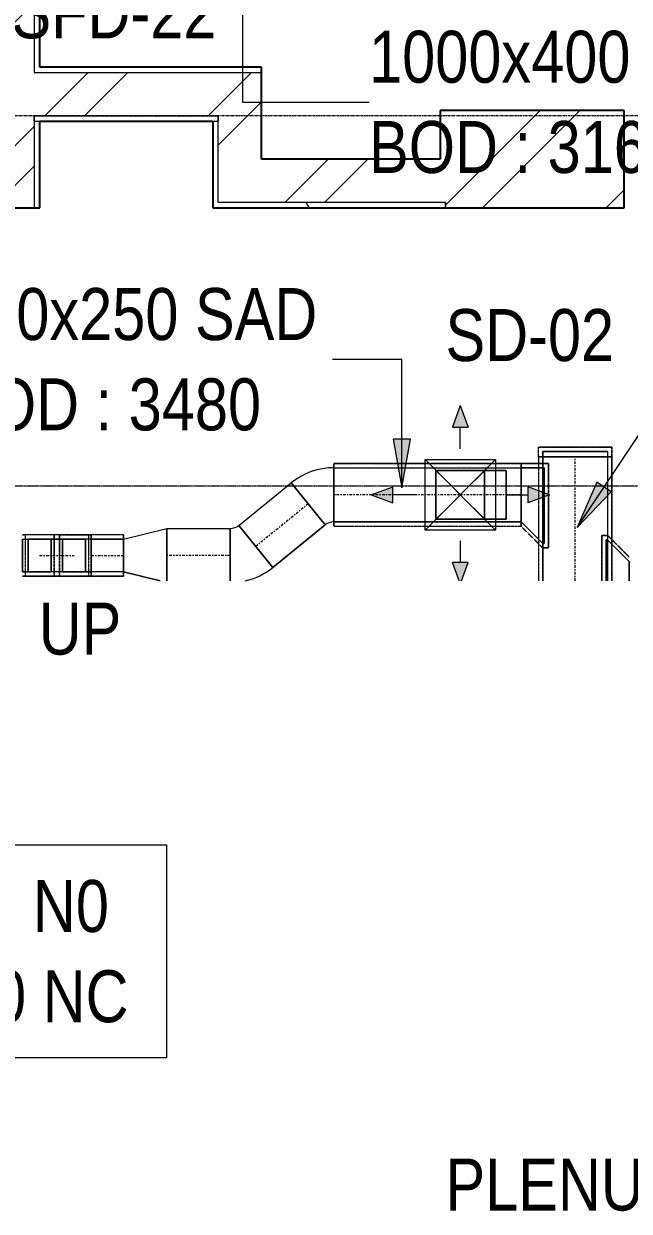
# Model space of a CAD drawing. Header units: inches. Extents: x -83664 to 20107, y -47222 to 19398.
# Drawn here: x -42871 to -40073, y -46322 to -40840 of the extents above; entities that cross this region are included whole.
import ezdxf

# ---------------------------------------------------------------- set-up
doc = ezdxf.new("R2010")
doc.units = ezdxf.units.IN
doc.header["$MEASUREMENT"] = 0
for name, pattern in [('AE7-LP-CENTER', [5.45, 3, -0.6, 1.25, -0.6]), ('Center', [29.999999, 12, -6, 6, -6]), ('Grid Line', [22.225, 12.7, -3.175, 3.175, -3.175]), ('Hidden 0_50', [1.0584, 0.5292, -0.5292]), ('Hidden 1_5', [2.2, 1.5, -0.7])]:
    doc.linetypes.add(name, pattern=pattern)
doc.layers.add('A-ANNO-MATC', color=1, linetype='AE7-LP-CENTER', lineweight=9, true_color=0xff0000)
doc.layers.add('M-HVAC-DUCT', color=7, linetype='Continuous', lineweight=9, true_color=0xffe97f)
for name, color, linetype, lineweight in [('A-DETL-GENF', 7, 'Continuous', 9), ('A-WALL', 7, 'Continuous', 9), ('A-WALL-PATT', 7, 'Continuous', 25), ('G-ANNO-TEXT', 7, 'Continuous', 9), ('M-HVAC-CDFF', 7, 'Continuous', 9), ('M-HVAC-DUCT-ANNO', 7, 'Continuous', 9), ('M-HVAC-DUCT-CNTR', 7, 'Center', 9), ('M-HVAC-DUCT-IDEN', 7, 'Continuous', 18), ('S-GRID', 7, 'Continuous', 9)]:
    doc.layers.add(name, color=color, linetype=linetype, lineweight=lineweight)
doc.styles.add('Arial Narrow_21', font='ARIALN.TTF', dxfattribs={"height": 240})
pattern_1 = [(45, (0, 0), (-377.1708, 377.1708), []), (45, (0, 571.5), (-377.1708, 377.1708), [])]

# ---------------------------------------------------------------- blocks, each defined once
blk = doc.blocks.new('GCE-AT-Supply Air Rectangular Diffuser - 225x225-6788641-FIRST FLOOR AC CONDITIONING LAYOUT - PART A')
at = {"layer": 'A-DETL-GENF', "true_color": 0xff7f00}
for points in [[(36.4, 312.5), (0, 412.5), (-36.4, 312.5)], [(-312.5, -36.4), (-312.5, 36.4), (-412.5, 0)], [(312.5, -36.4), (412.5, 0), (312.5, 36.4)], [(5.5, -397.4), (36.4, -312.5), (-36.4, -312.5), (-5.5, -397.4)]]:
    blk.add_hatch(color=30, dxfattribs=at).paths.add_polyline_path(points)
at = {"layer": 'A-DETL-GENF', "color": 30, "true_color": 0xff7f00}
for p, q in [((0, 412.5), (-36.4, 312.5)), ((0, 412.5), (36.4, 312.5)), ((-36.4, 312.5), (36.4, 312.5)), ((0, 212.5), (0, 312.5)), ((-162.5, -162.5), (162.5, 162.5)), ((-162.5, 162.5), (162.5, -162.5)), ((-162.5, -162.5), (-162.5, 162.5)), ((-162.5, 162.5), (162.5, 162.5)), ((162.5, 162.5), (162.5, -162.5)), ((-412.5, 0), (-312.5, 36.4)), ((-312.5, -36.4), (-312.5, 36.4)), ((212.5, 0), (312.5, 0)), ((312.5, 36.4), (312.5, -36.4)), ((412.5, 0), (312.5, 36.4)), ((-412.5, 0), (-312.5, -36.4)), ((-212.5, 0), (-312.5, 0)), ((412.5, 0), (312.5, -36.4)), ((162.5, -162.5), (-162.5, -162.5)), ((0, -212.5), (0, -312.5)), ((36.4, -312.5), (-36.4, -312.5)), ((-5.5, -397.4), (-36.4, -312.5)), ((5.5, -397.4), (36.4, -312.5))]:
    blk.add_line(p, q, dxfattribs=at)
blk = doc.blocks.new('M_Rec Tap - Beveled - Standard-8294868-FIRST FLOOR AC CONDITIONING LAYOUT - PART A')
at = {"layer": 'M-HVAC-DUCT', "color": 30, "true_color": 0xff7f00}
for p, q in [((135046.9, 62657.7), (135271.9, 62657.7)), ((135046.9, 62432.7), (135046.9, 62657.7)), ((135046.9, 62657.7), (135371.9, 62657.7)), ((135046.9, 62432.7), (135046.9, 62657.7)), ((135271.9, 62657.7), (135371.9, 62657.7)), ((135271.9, 62657.7), (135271.9, 62432.7)), ((135371.9, 62657.7), (135371.9, 62432.7)), ((135371.9, 62432.7), (135371.9, 62657.7)), ((135271.9, 62432.7), (135046.9, 62432.7)), ((135371.9, 62432.7), (135046.9, 62432.7)), ((135271.9, 62432.7), (135371.9, 62432.7))]:
    blk.add_line(p, q, dxfattribs=at)
blk = doc.blocks.new('TEMW-ME-DMP-Volume Control Damper - Standard-7833070-FIRST FLOOR AC CONDITIONING LAYOUT - PART A')
at = {"layer": 'M-HVAC-DUCT', "color": 30, "true_color": 0xff7f00}
for p, q in [((110490.1, 55245.2), (110490.1, 55470.2)), ((110490.1, 55470.2), (110715.1, 55470.2)), ((110715.1, 55470.2), (110490.1, 55470.2)), ((110490.1, 55470.2), (110490.1, 55245.2)), ((110715.1, 55470.2), (110715.1, 55245.2)), ((110715.1, 55245.2), (110715.1, 55470.2)), ((110715.1, 55245.2), (110490.1, 55245.2)), ((110490.1, 55245.2), (110715.1, 55245.2))]:
    blk.add_line(p, q, dxfattribs=at)
blk = doc.blocks.new('M_Rec Tap - Beveled - Standard-8294883-FIRST FLOOR AC CONDITIONING LAYOUT - PART A')
at = {"layer": 'M-HVAC-DUCT', "color": 30, "true_color": 0xff7f00}
for p, q in [((100, 125), (-6.096, 125)), ((-6.096, 125), (100, 125)), ((-6.096, 125), (-6.096, -225)), ((-6.096, -225), (-6.096, 125)), ((100, 125), (100, -125)), ((100, -125), (100, 125)), ((0, -225), (100, -125)), ((0, -225), (100, -125)), ((-6.096, -225), (0, -225)), ((0, -225), (-6.096, -225))]:
    blk.add_line(p, q, dxfattribs=at)
blk = doc.blocks.new('M_Rec Endcap - Standard-7691533-FIRST FLOOR AC CONDITIONING LAYOUT - PART A')
at = {"layer": 'M-HVAC-DUCT', "color": 30, "true_color": 0xff7f00}
for p, q in [((0, 150), (0, -150)), ((0, -150), (0, 150)), ((0, 150), (25, 150)), ((25, 150), (0, 150)), ((25, 150), (25, -150)), ((25, -150), (25, 150)), ((25, -150), (0, -150)), ((25, -150), (0, -150))]:
    blk.add_line(p, q, dxfattribs=at)
blk = doc.blocks.new('M_Rec Elbow - Radius - 0_75W-9407076-FIRST FLOOR AC CONDITIONING LAYOUT - PART A')
at = {"layer": 'M-HVAC-DUCT', "color": 30, "true_color": 0xff7f00}
for p, q in [((-66.4, 125), (-66.4, -125)), ((-66.4, -125), (-66.4, 125)), ((-27.1, 138.9), (130.3, -55.4)), ((130.3, -55.4), (-27.1, 138.9))]:
    blk.add_line(p, q, dxfattribs=at)
for radius in [62.5, 62.5, 312.5, 312.5]:
    blk.add_arc((-66.4, 187.5), radius, 270, 309, dxfattribs=at)
blk = doc.blocks.new('M_Rec Elbow - Radius - 0_75W-V210-FIRST FLOOR AC CONDITIONING LAYOUT - PART A')
at = {"layer": 'M-HVAC-DUCT', "color": 30, "true_color": 0xff7f00}
for p, q in [((-66.4, 125), (-66.4, -117.4)), ((-66.4, -117.4), (-66.4, 125)), ((-27.1, 138.9), (130.3, -55.4)), ((130.3, -55.4), (-27.1, 138.9))]:
    blk.add_line(p, q, dxfattribs=at)
for radius, start in [(62.5, 270), (62.5, 270), (312.5, 282.6292), (312.5, 282.6292)]:
    blk.add_arc((-66.4, 187.5), radius, start, 309, dxfattribs=at)
blk = doc.blocks.new('M_Rec Elbow - Radius - 0_75W-V211-FIRST FLOOR AC CONDITIONING LAYOUT - PART A')
at = {"layer": 'M-HVAC-DUCT', "color": 30, "true_color": 0xff7f00}
for p, q in [((108870.9, 55152.7), (108764.8, 55152.7)), ((108764.8, 55152.7), (108764.8, 55002.7)), ((108897.4, 55152.7), (108764.8, 55152.7)), ((108870.9, 55002.7), (108870.9, 55152.7)), ((108897.4, 55152.7), (108870.9, 55152.7)), ((108897.4, 55002.7), (108897.4, 55152.7)), ((108897.4, 55152.7), (108897.4, 55002.7)), ((108764.8, 55002.7), (108870.9, 55002.7)), ((108897.4, 55002.7), (108764.8, 55002.7)), ((108870.9, 55002.7), (108897.4, 55002.7))]:
    blk.add_line(p, q, dxfattribs=at)
blk = doc.blocks.new('M_Rec Transition - Length - Standard-9407525-FIRST FLOOR AC CONDITIONING LAYOUT - PART A')
at = {"layer": 'M-HVAC-DUCT', "color": 30, "true_color": 0xff7f00}
for p, q in [((0, 75), (200, 125)), ((0, 75), (200, 125)), ((200, -117.4), (200, 125)), ((200, 125), (200, -117.4)), ((0, 75), (0, -75)), ((0, -75), (0, 75)), ((0, -75), (169.8, -117.4)), ((169.8, -117.4), (0, -75))]:
    blk.add_line(p, q, dxfattribs=at)
blk = doc.blocks.new('M_Rec Tap - Beveled - Standard-V212-FIRST FLOOR AC CONDITIONING LAYOUT - PART A')
at = {"layer": 'M-HVAC-DUCT', "color": 30, "true_color": 0xff7f00}
for p, q in [((-6.1, -35.4), (-6.1, -225)), ((-6.1, -225), (-6.1, -35.4)), ((100, -35.4), (100, -125)), ((100, -125), (100, -35.4)), ((0, -225), (100, -125)), ((0, -225), (100, -125)), ((-6.1, -225), (0, -225)), ((0, -225), (-6.1, -225))]:
    blk.add_line(p, q, dxfattribs=at)
blk = doc.blocks.new('TEMW-SMBZ-HO-BM-HVAC-00002_rvt-1-FIRST FLOOR AC CONDITIONING LAYOUT - PART A')
at = {"layer": 'M-HVAC-DUCT', "color": 30, "linetype": 'Hidden 0_50', "true_color": 0xff7f00}
for p, q in [((111303.2, 55578.4), (110963.2, 55578.4)), ((110963.2, 55578.4), (111303.2, 55578.4)), ((110963.2, 55533.4), (110963.2, 55578.4)), ((110963.2, 55533.4), (110963.2, 55578.4)), ((111303.2, 55578.4), (111303.2, 55533.4)), ((111303.2, 55533.4), (111303.2, 55578.4)), ((110018.2, 55502.7), (110018.2, 55212.7)), ((110018.2, 55212.7), (110018.2, 55502.7)), ((110883.2, 55502.7), (110018.2, 55502.7)), ((110018.2, 55502.7), (110883.2, 55502.7)), ((110883.2, 55502.7), (111009.3, 55502.7)), ((110883.2, 55212.7), (110883.2, 55502.7)), ((110883.2, 55502.7), (110883.2, 55212.7)), ((111009.3, 55502.7), (110883.2, 55502.7)), ((110883.2, 55502.7), (110883.2, 55212.7)), ((110883.2, 55212.7), (110883.2, 55502.7)), ((111303.2, 55533.4), (110963.2, 55533.4)), ((110963.2, 55533.4), (111303.2, 55533.4)), ((111303.2, 55533.4), (110963.2, 55533.4)), ((110963.2, 55533.4), (111303.2, 55533.4)), ((110963.2, 55533.4), (110963.2, 54960.2)), ((110963.2, 55533.4), (110963.2, 54960.2)), ((111009.3, 55502.7), (111009.3, 55112.7)), ((111009.3, 55112.7), (111009.3, 55502.7)), ((111303.2, 54960.2), (111303.2, 55533.4)), ((111303.2, 55533.4), (111303.2, 54960.2)), ((110018.2, 55212.7), (110883.2, 55212.7)), ((110018.2, 55212.7), (110883.2, 55212.7)), ((110983.2, 55112.7), (110883.2, 55212.7)), ((110883.2, 55212.7), (110983.2, 55112.7)), ((108725.9, 55172.7), (108579.2, 55172.7)), ((108579.2, 55172.7), (108591.6, 55172.7)), ((108725.9, 55172.7), (108591.6, 55172.7)), ((108591.6, 55172.7), (108591.6, 54982.7)), ((108750.7, 55172.7), (108591.6, 55172.7)), ((108725.9, 55172.7), (108591.6, 55172.7)), ((108591.6, 55172.7), (108591.6, 54982.7)), ((108725.9, 54982.7), (108725.9, 55172.7)), ((108885, 55172.7), (108725.9, 55172.7)), ((108725.9, 55172.7), (108725.9, 54982.7)), ((108750.7, 54982.7), (108750.7, 55172.7)), ((108750.7, 55172.7), (108885, 55172.7)), ((108897.4, 55172.7), (108750.7, 55172.7)), ((108750.7, 55172.7), (108885, 55172.7)), ((108750.7, 55172.7), (108750.7, 54982.7)), ((108885, 55172.7), (108885, 54982.7)), ((108885, 55172.7), (108897.4, 55172.7)), ((108885, 55172.7), (108885, 54982.7)), ((108897.4, 54982.7), (108897.4, 55172.7)), ((108897.4, 55172.7), (108897.4, 54982.7)), ((109046, 55172.7), (108897.4, 55172.7)), ((109046, 55172.7), (108897.4, 55172.7)), ((108897.4, 54982.7), (108897.4, 55172.7)), ((108897.4, 55172.7), (108897.4, 54982.7)), ((109046, 54982.7), (109046, 55172.7)), ((109046, 55172.7), (109046, 54982.7)), ((111257.1, 54960.2), (111257.1, 55169.9)), ((111257.1, 55169.9), (111283.2, 55169.9)), ((111283.2, 55169.9), (111257.1, 55169.9)), ((111257.1, 55169.9), (111257.1, 54960.2)), ((111283.2, 55169.9), (111383.2, 55069.9)), ((111383.2, 55069.9), (111283.2, 55169.9)), ((111009.3, 55112.7), (110983.2, 55112.7)), ((110983.2, 55112.7), (111009.3, 55112.7)), ((108591.6, 54982.7), (108579.2, 54982.7)), ((108579.2, 54982.7), (108725.9, 54982.7)), ((108591.6, 54982.7), (108725.9, 54982.7)), ((108750.7, 54982.7), (108591.6, 54982.7)), ((108591.6, 54982.7), (108725.9, 54982.7)), ((108725.9, 54982.7), (108885, 54982.7)), ((108885, 54982.7), (108750.7, 54982.7)), ((108885, 54982.7), (108750.7, 54982.7)), ((108750.7, 54982.7), (108897.4, 54982.7)), ((108897.4, 54982.7), (108885, 54982.7)), ((108897.4, 54982.7), (109046, 54982.7)), ((109046, 54982.7), (108897.4, 54982.7))]:
    blk.add_line(p, q, dxfattribs=at)
at = {"layer": 'M-HVAC-DUCT', "color": 30, "true_color": 0xff7f00}
for p, q in [((110983.2, 55533.4), (111283.2, 55533.4)), ((111283.2, 55533.4), (110983.2, 55533.4)), ((110983.2, 54960.2), (110983.2, 55533.4)), ((110983.2, 55533.4), (110983.2, 54960.2)), ((111283.2, 55533.4), (111283.2, 54960.2)), ((111283.2, 55533.4), (111283.2, 54960.2)), ((110018.2, 55232.7), (110018.2, 55482.7)), ((110018.2, 55482.7), (110018.2, 55232.7)), ((110018.2, 55482.7), (110883.2, 55482.7)), ((110018.2, 55482.7), (110883.2, 55482.7)), ((110815.1, 55470.2), (110490.1, 55470.2)), ((110490.1, 55245.2), (110490.1, 55470.2)), ((110490.1, 55470.2), (110815.1, 55470.2)), ((110490.1, 55245.2), (110490.1, 55470.2)), ((110815.1, 55245.2), (110815.1, 55470.2)), ((110815.1, 55245.2), (110815.1, 55470.2)), ((110883.2, 55232.7), (110883.2, 55482.7)), ((110883.2, 55482.7), (110883.2, 55232.7)), ((110983.2, 55482.7), (110983.2, 55132.7)), ((110983.2, 55482.7), (110989.3, 55482.7)), ((110989.3, 55482.7), (110983.2, 55482.7)), ((110983.2, 55132.7), (110983.2, 55482.7)), ((110989.3, 55482.7), (110989.3, 55132.7)), ((110989.3, 55132.7), (110989.3, 55482.7)), ((109578.9, 55216.6), (109821.5, 55413)), ((109578.9, 55216.6), (109821.5, 55413)), ((109978.8, 55218.7), (109821.5, 55413)), ((109821.5, 55413), (109978.8, 55218.7)), ((109736.2, 55022.3), (109578.9, 55216.6)), ((109578.9, 55216.6), (109736.2, 55022.3)), ((109978.8, 55218.7), (109736.2, 55022.3)), ((109736.2, 55022.3), (109978.8, 55218.7)), ((110883.2, 55232.7), (110018.2, 55232.7)), ((110018.2, 55232.7), (110883.2, 55232.7)), ((110815.1, 55245.2), (110490.1, 55245.2)), ((110815.1, 55245.2), (110490.1, 55245.2)), ((109246, 54960.2), (109246, 55202.7)), ((109246, 55202.7), (109246, 54960.2)), ((109246, 55202.7), (109539.6, 55202.7)), ((109246, 55202.7), (109539.6, 55202.7)), ((109539.6, 54960.2), (109539.6, 55202.7)), ((109539.6, 55202.7), (109539.6, 54960.2)), ((108605.7, 55152.7), (108605.7, 55002.7)), ((108711.8, 55152.7), (108605.7, 55152.7)), ((108605.7, 55152.7), (108764.8, 55152.7)), ((108711.8, 55002.7), (108711.8, 55152.7)), ((108870.9, 55152.7), (108711.8, 55152.7)), ((108764.8, 55152.7), (108870.9, 55152.7)), ((108764.8, 55002.7), (108764.8, 55152.7)), ((108870.9, 55152.7), (108870.9, 55002.7)), ((108897.4, 55152.7), (108897.4, 55002.7)), ((108897.4, 55002.7), (108897.4, 55152.7)), ((108897.4, 55152.7), (109046, 55152.7)), ((109046, 55152.7), (108897.4, 55152.7)), ((109046, 55152.7), (109046, 55002.7)), ((109046, 55002.7), (109046, 55152.7)), ((110989.3, 55132.7), (110983.2, 55132.7)), ((110983.2, 55132.7), (110989.3, 55132.7)), ((111277.1, 55149.9), (111283.2, 55149.9)), ((111277.1, 54960.2), (111277.1, 55149.9)), ((111277.1, 55149.9), (111277.1, 54960.2)), ((111283.2, 55149.9), (111277.1, 55149.9)), ((111283.2, 54960.2), (111283.2, 55149.9)), ((111283.2, 55149.9), (111283.2, 54960.2)), ((108605.7, 55002.7), (108711.8, 55002.7)), ((108764.8, 55002.7), (108605.7, 55002.7)), ((108870.9, 55002.7), (108711.8, 55002.7)), ((108870.9, 55002.7), (108764.8, 55002.7)), ((109046, 55002.7), (108897.4, 55002.7)), ((109046, 55002.7), (108897.4, 55002.7))]:
    blk.add_line(p, q, dxfattribs=at)
at = {"layer": 'M-HVAC-DUCT-ANNO', "color": 30, "linetype": 'Hidden 1_5', "true_color": 0xff7f00}
for p, q in [((110490.1, 55245.2), (110490.1, 55470.2)), ((110490.1, 55470.2), (110715.1, 55470.2)), ((110490.1, 55470.2), (110715.1, 55245.2)), ((110715.1, 55470.2), (110490.1, 55245.2)), ((110490.1, 55245.2), (110490.1, 55470.2)), ((110490.1, 55470.2), (110715.1, 55470.2)), ((110490.1, 55470.2), (110715.1, 55245.2)), ((110715.1, 55470.2), (110490.1, 55245.2)), ((110715.1, 55470.2), (110715.1, 55245.2)), ((110715.1, 55470.2), (110715.1, 55245.2)), ((110715.1, 55245.2), (110490.1, 55245.2)), ((110715.1, 55245.2), (110490.1, 55245.2))]:
    blk.add_line(p, q, dxfattribs=at)
at = {"layer": 'M-HVAC-DUCT-CNTR', "color": 30, "true_color": 0xff7f00}
for p, q in [((111133.2, 54960.2), (111133.2, 55533.4)), ((110883.2, 55357.7), (110018.2, 55357.7)), ((109900.2, 55315.9), (109657.6, 55119.5)), ((108658.7, 55077.7), (108817.8, 55077.7)), ((108897.4, 55077.7), (109046, 55077.7)), ((109539.6, 55077.7), (109246, 55077.7))]:
    blk.add_line(p, q, dxfattribs=at)
at = {"layer": 'M-HVAC-CDFF', "color": 6, "linetype": 'Hidden 0_50', "lineweight": 9, "true_color": 0xff00ff}
blk.add_blockref('GCE-AT-Supply Air Rectangular Diffuser - 225x225-6788641-FIRST FLOOR AC CONDITIONING LAYOUT - PART A', (110602.6, 55357.7), dxfattribs=at)
at = {"layer": 'M-HVAC-DUCT', "color": 6, "linetype": 'Hidden 0_50', "lineweight": 9, "true_color": 0xff00ff}
for name, p, rotation in [('M_Rec Endcap - Standard-7691533-FIRST FLOOR AC CONDITIONING LAYOUT - PART A', (111133.2, 55533.4), 90), ('M_Rec Elbow - Radius - 0_75W-9407076-FIRST FLOOR AC CONDITIONING LAYOUT - PART A', (109951.8, 55357.7), 180)]:
    blk.add_blockref(name, p, dxfattribs=dict(at, rotation=rotation))
for name, p in [('M_Rec Tap - Beveled - Standard-8294868-FIRST FLOOR AC CONDITIONING LAYOUT - PART A', (-24556.8, -7187.6)), ('TEMW-ME-DMP-Volume Control Damper - Standard-7833070-FIRST FLOOR AC CONDITIONING LAYOUT - PART A', (0, 0)), ('M_Rec Elbow - Radius - 0_75W-V210-FIRST FLOOR AC CONDITIONING LAYOUT - PART A', (109606, 55077.7)), ('M_Rec Transition - Length - Standard-9407525-FIRST FLOOR AC CONDITIONING LAYOUT - PART A', (109046, 55077.7)), ('M_Rec Elbow - Radius - 0_75W-V211-FIRST FLOOR AC CONDITIONING LAYOUT - PART A', (0, 0))]:
    blk.add_blockref(name, p, dxfattribs=at)
at = {"layer": 'M-HVAC-DUCT', "color": 6, "linetype": 'Hidden 0_50', "lineweight": 9, "true_color": 0xff00ff, "extrusion": (0, 0, -1)}
for name, p in [('M_Rec Tap - Beveled - Standard-8294883-FIRST FLOOR AC CONDITIONING LAYOUT - PART A', (-110983.2, 55357.7)), ('M_Rec Elbow - Radius - 0_75W-V211-FIRST FLOOR AC CONDITIONING LAYOUT - PART A', (-217476.6, 0))]:
    blk.add_blockref(name, p, dxfattribs=at)
at = {"layer": 'M-HVAC-DUCT', "color": 6, "linetype": 'Hidden 0_50', "lineweight": 9, "true_color": 0xff00ff, "extrusion": (0, 0, -1), "rotation": 180}
blk.add_blockref('M_Rec Tap - Beveled - Standard-V212-FIRST FLOOR AC CONDITIONING LAYOUT - PART A', (-111283.2, 54924.9), dxfattribs=at)
blk = doc.blocks.new('TEMW-SMBZ-HO-BM-HVAC-00002_rvt-2-FIRST FLOOR AC CONDITIONING LAYOUT - PART A')
at = {"layer": 'M-HVAC-DUCT', "color": 30, "linetype": 'Hidden 0_50', "true_color": 0xff7f00}
for p, q in [((111303.2, 55578.4), (110963.2, 55578.4)), ((110963.2, 55578.4), (111303.2, 55578.4)), ((110963.2, 55533.4), (110963.2, 55578.4)), ((110963.2, 55533.4), (110963.2, 55578.4)), ((111303.2, 55578.4), (111303.2, 55533.4)), ((111303.2, 55533.4), (111303.2, 55578.4)), ((110018.2, 55502.7), (110018.2, 55212.7)), ((110018.2, 55212.7), (110018.2, 55502.7)), ((110883.2, 55502.7), (110018.2, 55502.7)), ((110018.2, 55502.7), (110883.2, 55502.7)), ((110883.2, 55502.7), (111009.3, 55502.7)), ((110883.2, 55212.7), (110883.2, 55502.7)), ((110883.2, 55502.7), (110883.2, 55212.7)), ((111009.3, 55502.7), (110883.2, 55502.7)), ((110883.2, 55502.7), (110883.2, 55212.7)), ((110883.2, 55212.7), (110883.2, 55502.7)), ((111303.2, 55533.4), (110963.2, 55533.4)), ((110963.2, 55533.4), (111303.2, 55533.4)), ((111303.2, 55533.4), (110963.2, 55533.4)), ((110963.2, 55533.4), (111303.2, 55533.4)), ((110963.2, 55533.4), (110963.2, 54960.2)), ((110963.2, 55533.4), (110963.2, 54960.2)), ((111009.3, 55502.7), (111009.3, 55112.7)), ((111009.3, 55112.7), (111009.3, 55502.7)), ((111303.2, 54960.2), (111303.2, 55533.4)), ((111303.2, 55533.4), (111303.2, 54960.2)), ((110018.2, 55212.7), (110883.2, 55212.7)), ((110018.2, 55212.7), (110883.2, 55212.7)), ((110983.2, 55112.7), (110883.2, 55212.7)), ((110883.2, 55212.7), (110983.2, 55112.7)), ((108725.9, 55172.7), (108579.2, 55172.7)), ((108579.2, 55172.7), (108591.6, 55172.7)), ((108725.9, 55172.7), (108591.6, 55172.7)), ((108591.6, 55172.7), (108591.6, 54982.7)), ((108750.7, 55172.7), (108591.6, 55172.7)), ((108725.9, 55172.7), (108591.6, 55172.7)), ((108591.6, 55172.7), (108591.6, 54982.7)), ((108725.9, 54982.7), (108725.9, 55172.7)), ((108885, 55172.7), (108725.9, 55172.7)), ((108725.9, 55172.7), (108725.9, 54982.7)), ((108750.7, 54982.7), (108750.7, 55172.7)), ((108750.7, 55172.7), (108885, 55172.7)), ((108897.4, 55172.7), (108750.7, 55172.7)), ((108750.7, 55172.7), (108885, 55172.7)), ((108750.7, 55172.7), (108750.7, 54982.7)), ((108885, 55172.7), (108885, 54982.7)), ((108885, 55172.7), (108897.4, 55172.7)), ((108885, 55172.7), (108885, 54982.7)), ((108897.4, 54982.7), (108897.4, 55172.7)), ((108897.4, 55172.7), (108897.4, 54982.7)), ((109046, 55172.7), (108897.4, 55172.7)), ((109046, 55172.7), (108897.4, 55172.7)), ((108897.4, 54982.7), (108897.4, 55172.7)), ((108897.4, 55172.7), (108897.4, 54982.7)), ((109046, 54982.7), (109046, 55172.7)), ((109046, 55172.7), (109046, 54982.7)), ((111257.1, 54960.2), (111257.1, 55169.9)), ((111257.1, 55169.9), (111283.2, 55169.9)), ((111283.2, 55169.9), (111257.1, 55169.9)), ((111257.1, 55169.9), (111257.1, 54960.2)), ((111283.2, 55169.9), (111383.2, 55069.9)), ((111383.2, 55069.9), (111283.2, 55169.9)), ((111009.3, 55112.7), (110983.2, 55112.7)), ((110983.2, 55112.7), (111009.3, 55112.7)), ((108591.6, 54982.7), (108579.2, 54982.7)), ((108579.2, 54982.7), (108725.9, 54982.7)), ((108591.6, 54982.7), (108725.9, 54982.7)), ((108750.7, 54982.7), (108591.6, 54982.7)), ((108591.6, 54982.7), (108725.9, 54982.7)), ((108725.9, 54982.7), (108885, 54982.7)), ((108885, 54982.7), (108750.7, 54982.7)), ((108885, 54982.7), (108750.7, 54982.7)), ((108750.7, 54982.7), (108897.4, 54982.7)), ((108897.4, 54982.7), (108885, 54982.7)), ((108897.4, 54982.7), (109046, 54982.7)), ((109046, 54982.7), (108897.4, 54982.7))]:
    blk.add_line(p, q, dxfattribs=at)
at = {"layer": 'M-HVAC-DUCT', "color": 30, "true_color": 0xff7f00}
for p, q in [((110983.2, 55533.4), (111283.2, 55533.4)), ((111283.2, 55533.4), (110983.2, 55533.4)), ((110983.2, 54960.2), (110983.2, 55533.4)), ((110983.2, 55533.4), (110983.2, 54960.2)), ((111283.2, 55533.4), (111283.2, 54960.2)), ((111283.2, 55533.4), (111283.2, 54960.2)), ((110018.2, 55232.7), (110018.2, 55482.7)), ((110018.2, 55482.7), (110018.2, 55232.7)), ((110018.2, 55482.7), (110883.2, 55482.7)), ((110018.2, 55482.7), (110883.2, 55482.7)), ((110815.1, 55470.2), (110490.1, 55470.2)), ((110490.1, 55245.2), (110490.1, 55470.2)), ((110490.1, 55470.2), (110815.1, 55470.2)), ((110490.1, 55245.2), (110490.1, 55470.2)), ((110815.1, 55245.2), (110815.1, 55470.2)), ((110815.1, 55245.2), (110815.1, 55470.2)), ((110883.2, 55232.7), (110883.2, 55482.7)), ((110883.2, 55482.7), (110883.2, 55232.7)), ((110983.2, 55482.7), (110983.2, 55132.7)), ((110983.2, 55482.7), (110989.3, 55482.7)), ((110989.3, 55482.7), (110983.2, 55482.7)), ((110983.2, 55132.7), (110983.2, 55482.7)), ((110989.3, 55482.7), (110989.3, 55132.7)), ((110989.3, 55132.7), (110989.3, 55482.7)), ((109578.9, 55216.6), (109821.5, 55413)), ((109578.9, 55216.6), (109821.5, 55413)), ((109978.8, 55218.7), (109821.5, 55413)), ((109821.5, 55413), (109978.8, 55218.7)), ((109736.2, 55022.3), (109578.9, 55216.6)), ((109578.9, 55216.6), (109736.2, 55022.3)), ((109978.8, 55218.7), (109736.2, 55022.3)), ((109736.2, 55022.3), (109978.8, 55218.7)), ((110883.2, 55232.7), (110018.2, 55232.7)), ((110018.2, 55232.7), (110883.2, 55232.7)), ((110815.1, 55245.2), (110490.1, 55245.2)), ((110815.1, 55245.2), (110490.1, 55245.2)), ((109246, 54960.2), (109246, 55202.7)), ((109246, 55202.7), (109246, 54960.2)), ((109246, 55202.7), (109539.6, 55202.7)), ((109246, 55202.7), (109539.6, 55202.7)), ((109539.6, 54960.2), (109539.6, 55202.7)), ((109539.6, 55202.7), (109539.6, 54960.2)), ((108605.7, 55152.7), (108605.7, 55002.7)), ((108711.8, 55152.7), (108605.7, 55152.7)), ((108605.7, 55152.7), (108764.8, 55152.7)), ((108711.8, 55002.7), (108711.8, 55152.7)), ((108870.9, 55152.7), (108711.8, 55152.7)), ((108764.8, 55152.7), (108870.9, 55152.7)), ((108764.8, 55002.7), (108764.8, 55152.7)), ((108870.9, 55152.7), (108870.9, 55002.7)), ((108897.4, 55152.7), (108897.4, 55002.7)), ((108897.4, 55002.7), (108897.4, 55152.7)), ((108897.4, 55152.7), (109046, 55152.7)), ((109046, 55152.7), (108897.4, 55152.7)), ((109046, 55152.7), (109046, 55002.7)), ((109046, 55002.7), (109046, 55152.7)), ((110989.3, 55132.7), (110983.2, 55132.7)), ((110983.2, 55132.7), (110989.3, 55132.7)), ((111277.1, 55149.9), (111283.2, 55149.9)), ((111277.1, 54960.2), (111277.1, 55149.9)), ((111277.1, 55149.9), (111277.1, 54960.2)), ((111283.2, 55149.9), (111277.1, 55149.9)), ((111283.2, 54960.2), (111283.2, 55149.9)), ((111283.2, 55149.9), (111283.2, 54960.2)), ((108605.7, 55002.7), (108711.8, 55002.7)), ((108764.8, 55002.7), (108605.7, 55002.7)), ((108870.9, 55002.7), (108711.8, 55002.7)), ((108870.9, 55002.7), (108764.8, 55002.7)), ((109046, 55002.7), (108897.4, 55002.7)), ((109046, 55002.7), (108897.4, 55002.7))]:
    blk.add_line(p, q, dxfattribs=at)
at = {"layer": 'M-HVAC-DUCT-ANNO', "color": 30, "linetype": 'Hidden 1_5', "true_color": 0xff7f00}
for p, q in [((110490.1, 55245.2), (110490.1, 55470.2)), ((110490.1, 55470.2), (110715.1, 55470.2)), ((110490.1, 55470.2), (110715.1, 55245.2)), ((110715.1, 55470.2), (110490.1, 55245.2)), ((110490.1, 55245.2), (110490.1, 55470.2)), ((110490.1, 55470.2), (110715.1, 55470.2)), ((110490.1, 55470.2), (110715.1, 55245.2)), ((110715.1, 55470.2), (110490.1, 55245.2)), ((110715.1, 55470.2), (110715.1, 55245.2)), ((110715.1, 55470.2), (110715.1, 55245.2)), ((110715.1, 55245.2), (110490.1, 55245.2)), ((110715.1, 55245.2), (110490.1, 55245.2))]:
    blk.add_line(p, q, dxfattribs=at)
at = {"layer": 'M-HVAC-DUCT-CNTR', "color": 30, "true_color": 0xff7f00}
for p, q in [((111133.2, 54960.2), (111133.2, 55533.4)), ((110883.2, 55357.7), (110018.2, 55357.7)), ((109900.2, 55315.9), (109657.6, 55119.5)), ((108658.7, 55077.7), (108817.8, 55077.7)), ((108897.4, 55077.7), (109046, 55077.7)), ((109539.6, 55077.7), (109246, 55077.7))]:
    blk.add_line(p, q, dxfattribs=at)
at = {"layer": 'M-HVAC-CDFF', "color": 6, "linetype": 'Hidden 0_50', "lineweight": 9, "true_color": 0xff00ff}
blk.add_blockref('GCE-AT-Supply Air Rectangular Diffuser - 225x225-6788641-FIRST FLOOR AC CONDITIONING LAYOUT - PART A', (110602.6, 55357.7), dxfattribs=at)
at = {"layer": 'M-HVAC-DUCT', "color": 6, "linetype": 'Hidden 0_50', "lineweight": 9, "true_color": 0xff00ff}
for name, p, rotation in [('M_Rec Endcap - Standard-7691533-FIRST FLOOR AC CONDITIONING LAYOUT - PART A', (111133.2, 55533.4), 90), ('M_Rec Elbow - Radius - 0_75W-9407076-FIRST FLOOR AC CONDITIONING LAYOUT - PART A', (109951.8, 55357.7), 180)]:
    blk.add_blockref(name, p, dxfattribs=dict(at, rotation=rotation))
for name, p in [('M_Rec Tap - Beveled - Standard-8294868-FIRST FLOOR AC CONDITIONING LAYOUT - PART A', (-24556.8, -7187.6)), ('TEMW-ME-DMP-Volume Control Damper - Standard-7833070-FIRST FLOOR AC CONDITIONING LAYOUT - PART A', (0, 0)), ('M_Rec Elbow - Radius - 0_75W-V210-FIRST FLOOR AC CONDITIONING LAYOUT - PART A', (109606, 55077.7)), ('M_Rec Transition - Length - Standard-9407525-FIRST FLOOR AC CONDITIONING LAYOUT - PART A', (109046, 55077.7)), ('M_Rec Elbow - Radius - 0_75W-V211-FIRST FLOOR AC CONDITIONING LAYOUT - PART A', (0, 0))]:
    blk.add_blockref(name, p, dxfattribs=at)
at = {"layer": 'M-HVAC-DUCT', "color": 6, "linetype": 'Hidden 0_50', "lineweight": 9, "true_color": 0xff00ff, "extrusion": (0, 0, -1)}
for name, p in [('M_Rec Tap - Beveled - Standard-8294883-FIRST FLOOR AC CONDITIONING LAYOUT - PART A', (-110983.2, 55357.7)), ('M_Rec Elbow - Radius - 0_75W-V211-FIRST FLOOR AC CONDITIONING LAYOUT - PART A', (-217476.6, 0))]:
    blk.add_blockref(name, p, dxfattribs=at)
at = {"layer": 'M-HVAC-DUCT', "color": 6, "linetype": 'Hidden 0_50', "lineweight": 9, "true_color": 0xff00ff, "extrusion": (0, 0, -1), "rotation": 180}
blk.add_blockref('M_Rec Tap - Beveled - Standard-V212-FIRST FLOOR AC CONDITIONING LAYOUT - PART A', (-111283.2, 54924.9), dxfattribs=at)
blk = doc.blocks.new('SMBZ_Hospital Arch Model_2026_01_29_rvt-1-FIRST FLOOR AC CONDITIONING LAYOUT - PART A')
at = {"layer": 'A-WALL-PATT', "lineweight": 9, "true_color": 0xbbbbbb}
h = blk.add_hatch(dxfattribs=at)
h.set_pattern_fill('FP_12', color=9, style=0, pattern_type=2)
h.set_pattern_definition(pattern_1)
h.paths.add_polyline_path([(108434.4, 56682.7), (108634.4, 56682.7), (108634.4, 57707.7), (108434.4, 57707.7), (108434.4, 57479.2)])
h = blk.add_hatch(dxfattribs=at)
h.set_pattern_fill('FP_12', color=9, style=0, pattern_type=2)
h.set_pattern_definition(pattern_1)
h.paths.add_polyline_path([(108659.4, 57107.7), (109484.4, 57107.7), (109484.4, 57307.7), (108634.4, 57307.7), (108634.4, 57107.7)])
h = blk.add_hatch(dxfattribs=at)
h.set_pattern_fill('FP_12', color=9, style=0, pattern_type=2)
h.set_pattern_definition(pattern_1)
h.paths.add_polyline_path([(109684.4, 56707.7), (109684.4, 57307.7), (109484.4, 57307.7), (109484.4, 56707.7)])
h = blk.add_hatch(dxfattribs=at)
h.set_pattern_fill('FP_12', color=9, style=0, pattern_type=2)
h.set_pattern_definition(pattern_1)
h.paths.add_polyline_path([(110762.9, 56682.7), (111359.4, 56682.7), (111359.4, 57132.7), (110509.4, 57132.7), (110509.4, 56907.7), (110534.4, 56907.7), (110534.4, 56682.7)])
h = blk.add_hatch(dxfattribs=at)
h.set_pattern_fill('FP_12', color=9, style=0, pattern_type=2)
h.set_pattern_definition(pattern_1)
h.paths.add_polyline_path([(109684.4, 56707.7), (110534.4, 56707.7), (110534.4, 56907.7), (109684.4, 56907.7), (109684.4, 56849.2)])
h = blk.add_hatch(dxfattribs=at)
h.set_pattern_fill('FP_13', color=9, style=0, pattern_type=2)
h.set_pattern_definition([(0, (0, 0), (1219.2, 304.8), [50.292, -864.108, 50.292, -864.108, -4876.8]), (0, (0, 0), (1219.2, 304.8), [-1828.8, 50.292, -1778.508, 50.292, -864.108, -2133.6]), (0, (0, 0), (1219.2, 304.8), [-4572, 50.292, -559.308, 50.292, -1473.708]), (120, (457.2, 152.4), (-873.56454, 903.4582), [50.292, -864.108, 50.292, -864.108, -4876.8]), (120, (457.2, 152.4), (-873.56454, 903.4582), [-1828.8, 50.292, -1778.508, 50.292, -864.108, -2133.6]), (120, (457.2, 152.4), (-873.56454, 903.4582), [-4572, 50.292, -559.308, 50.292, -1473.708]), (240, (609.6, 762), (-345.63546, -1208.2582), [50.292, -864.108, 50.292, -864.108, -4876.8]), (240, (609.6, 762), (-345.63546, -1208.2582), [-1828.8, 50.292, -1778.508, 50.292, -864.108, -2133.6]), (240, (609.6, 762), (-345.63546, -1208.2582), [-4572, 50.292, -559.308, 50.292, -1473.708])])
h.paths.add_polyline_path([(110534.4, 56682.7), (110534.4, 56707.7), (109484.4, 56707.7), (109484.4, 56682.7), (109971.8, 56682.7)])
at = {"layer": 'A-WALL', "color": 9, "true_color": 0xbbbbbb}
for p, q in [((108634.4, 57682.7), (108634.4, 57307.7)), ((108659.4, 57332.7), (108659.4, 57682.7)), ((108634.4, 57307.7), (108659.4, 57307.7)), ((109459.4, 57332.7), (108659.4, 57332.7)), ((108659.4, 57307.7), (109459.4, 57307.7)), ((109459.4, 57332.7), (109684.4, 57332.7)), ((109459.4, 57307.7), (109484.4, 57307.7)), ((109484.4, 57307.7), (109684.4, 57307.7)), ((109684.4, 56907.7), (109684.4, 57332.7)), ((110509.4, 57132.7), (111359.4, 57132.7)), ((110509.4, 56907.7), (110509.4, 57132.7)), ((111359.4, 57132.7), (111359.4, 56682.7)), ((108634.4, 57107.7), (108634.4, 57082.7)), ((108634.4, 57082.7), (108634.4, 57107.7)), ((108634.4, 57107.7), (108659.4, 57107.7)), ((108634.4, 57082.7), (108634.4, 56682.7)), ((108634.4, 57082.7), (108659.4, 57082.7)), ((108659.4, 57107.7), (109459.4, 57107.7)), ((108659.4, 56682.7), (108659.4, 57082.7)), ((108659.4, 57082.7), (109459.4, 57082.7)), ((109459.4, 57107.7), (109484.4, 57107.7)), ((109459.4, 57082.7), (109484.4, 57082.7)), ((109459.4, 57082.7), (109459.4, 56682.7)), ((109484.4, 57107.7), (109484.4, 57082.7)), ((109484.4, 57082.7), (109484.4, 57107.7)), ((109484.4, 56707.7), (109484.4, 57082.7)), ((110509.4, 56907.7), (109684.4, 56907.7)), ((109684.4, 56707.7), (109484.4, 56707.7)), ((110534.4, 56707.7), (109684.4, 56707.7)), ((110534.4, 56707.7), (110534.4, 56682.7)), ((110534.4, 56682.7), (110534.4, 56707.7)), ((108659.4, 56682.7), (108409.4, 56682.7)), ((109684.4, 56682.7), (109459.4, 56682.7)), ((109684.4, 56682.7), (110534.4, 56682.7)), ((111359.4, 56682.7), (110534.4, 56682.7))]:
    blk.add_line(p, q, dxfattribs=at)
at = {"layer": 'A-WALL', "color": 9, "lineweight": 25, "true_color": 0xbbbbbb}
for p, q in [((108659.4, 57332.7), (108659.4, 57682.7)), ((109459.4, 57332.7), (108659.4, 57332.7)), ((109684.4, 57332.7), (109459.4, 57332.7)), ((109684.4, 57307.7), (109684.4, 57332.7)), ((109684.4, 56907.7), (109684.4, 57307.7)), ((110509.4, 57132.7), (110509.4, 56907.7)), ((111359.4, 57132.7), (110509.4, 57132.7)), ((111359.4, 56682.7), (111359.4, 57132.7)), ((108659.4, 56682.7), (108659.4, 57082.7)), ((108659.4, 57082.7), (109459.4, 57082.7)), ((109459.4, 57082.7), (109459.4, 56682.7)), ((110509.4, 56907.7), (109684.4, 56907.7)), ((108409.4, 56682.7), (108659.4, 56682.7)), ((109459.4, 56682.7), (109484.4, 56682.7)), ((109484.4, 56682.7), (109684.4, 56682.7)), ((109684.4, 56682.7), (110534.4, 56682.7)), ((110534.4, 56682.7), (111359.4, 56682.7))]:
    blk.add_line(p, q, dxfattribs=at)

msp = doc.modelspace()

# ---------------------------------------------------------------- hatches: boundary and pattern name
at = {"layer": 'M-HVAC-DUCT-IDEN', "lineweight": 9}
for points in [[(-41124.1, -42982.6), (-41084.4, -42757.6), (-41163.8, -42757.6)], [(-40314.5, -43165.4), (-40156.7, -43000.2), (-40222.7, -42956.2)]]:
    msp.add_hatch(color=256, dxfattribs=at).paths.add_polyline_path(points)

# ---------------------------------------------------------------- linework, layer by layer
at = {"layer": 'A-ANNO-MATC'}
msp.add_line((-79564.5, -42973.2), (20076.9, -42973.2), dxfattribs=at)
at = {"layer": 'G-ANNO-TEXT', "flags": 128}
msp.add_lwpolyline([(-44493.9, -44630.4), (-42210.9, -44630.4), (-42210.9, -45614.4), (-44493.9, -45614.4)], close=True, dxfattribs=at)
at = {"layer": 'M-HVAC-DUCT-IDEN', "lineweight": 9}
for p, q in [((-41860.2, -39874.5), (-41860.2, -41201.5)), ((-41860.2, -41201.5), (-41275.8, -41201.5)), ((-41124.1, -42389.6), (-41444.3, -42389.6)), ((-41124.1, -42982.6), (-41124.1, -42389.6)), ((-40314.5, -43165.4), (-39863.8, -42489.4)), ((-41084.4, -42757.6), (-41163.8, -42757.6)), ((-41163.8, -42757.6), (-41124.1, -42982.6)), ((-41124.1, -42982.6), (-41084.4, -42757.6)), ((-40222.7, -42956.2), (-40314.5, -43165.4)), ((-40156.7, -43000.2), (-40222.7, -42956.2)), ((-40314.5, -43165.4), (-40156.7, -43000.2))]:
    msp.add_line(p, q, dxfattribs=at)
at = {"layer": 'S-GRID', "color": 254, "linetype": 'Grid Line', "true_color": 0xdcdcdc}
msp.add_line((20106.7, -41264.5), (-81517, -41264.5), dxfattribs=at)

# ---------------------------------------------------------------- block references
at = {"lineweight": 5}
for name in ['SMBZ_Hospital Arch Model_2026_01_29_rvt-1-FIRST FLOOR AC CONDITIONING LAYOUT - PART A', 'TEMW-SMBZ-HO-BM-HVAC-00002_rvt-1-FIRST FLOOR AC CONDITIONING LAYOUT - PART A', 'TEMW-SMBZ-HO-BM-HVAC-00002_rvt-2-FIRST FLOOR AC CONDITIONING LAYOUT - PART A']:
    msp.add_blockref(name, (-151456.7, -98372.2), dxfattribs=at)

# ---------------------------------------------------------------- texts
at = {"layer": 'G-ANNO-TEXT', "char_height": 240, "attachment_point": 1, "style": 'Arial Narrow_21'}
for s, insert, width in [('MSFD-22', (-43156.8, -40666.8), 1491.139), ('SD-02', (-40922.5, -42156.9), 986.076), ('UP', (-42802.1, -43512.2), 481.012), ('225x225  01 N0', (-44418.9, -44792.9), 2441.138), ('RD-02      20 NC', (-44418.9, -45209.6), 2573.417), ('PLENUM', (-40922.5, -46078.9), 1443.037)]:
    msp.add_mtext(s, dxfattribs=dict(at, insert=insert, width=width))
at = {"layer": 'M-HVAC-DUCT-IDEN', "lineweight": 9, "char_height": 240, "attachment_point": 1, "style": 'Arial Narrow_21'}
for s, insert, width in [('1000x400 SAD', (-41275.8, -40871.9), 2320.885), ('BOD : 3165', (-41275.8, -41288.6), 1803.797), ('250x250 SAD', (-43211.3, -42060), 2128.48), ('BOD : 3480', (-43211.3, -42476.7), 1803.797)]:
    msp.add_mtext(s, dxfattribs=dict(at, insert=insert, width=width))

doc.saveas('drawing.dxf')
